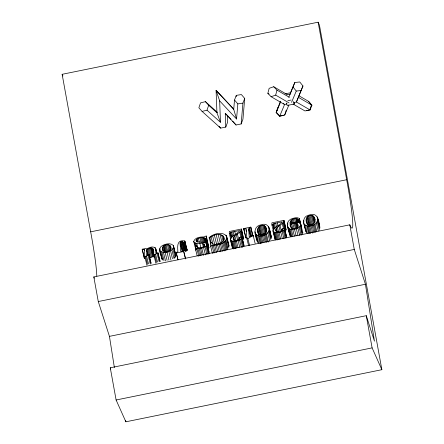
<?xml version="1.0" encoding="UTF-8"?>
<svg xmlns="http://www.w3.org/2000/svg" width="444" height="444" viewBox="0 0 444 444"><rect width="100%" height="100%" fill="white"/><g stroke="black" fill="none" stroke-linecap="round" stroke-linejoin="round"><path stroke-width="0.67" d="M289.76 235.009C288.733 230.325 284.654 222.366 290.72 219.186C293.323 218.237 296.742 216.811 299.323 218.437L301.648 227.506L301.387 228.127M289.56 233.827L289.56 232.717M142.197 249.217L144.405 258.513L142.197 249.217L146.198 248.401L146.476 249.267C150.799 245.893 157.753 245.543 156.027 253.224L157.953 252.786L160.106 261.449M153.913 252.309L153.086 248.979L152.514 248.285C150.472 247.48 148.135 248.646 146.631 250.033L146.936 255.078L148.945 254.623L151.099 263.281M177.889 259.685L176.19 252.525L177.889 251.781C177.495 246.17 176.812 239.405 184.765 240.953L187.174 250.005L186.491 250.888L185.437 251.104L184.754 250.621L182.684 241.608L180.83 241.852L180.347 242.252L180.07 243.639L180.769 251.487L183.616 250.843L185.603 258.841M258.497 234.066C253.629 226.151 266.678 220.529 266.628 230.936M314.452 217.854C317.654 222.855 309.041 228.843 306.737 222.849C303.124 216.1 314.574 211.488 314.951 219.852M297.68 222.167L297.019 219.503L297.352 218.803C293.928 217.238 289.188 220.418 290.021 224.436C292.163 222.472 295.238 221.806 298.068 222.017C302.941 223.11 300.183 230.159 302.619 233.35M257.331 241.664C254.873 235.087 252.303 226.318 261.533 224.686C269.747 221.967 270.213 231.89 271.306 237.362L268.953 227.622M255.178 233.006C258.286 239.022 269.486 235.237 269.153 228.699M306.515 232.95C305.122 227.217 299.817 217.388 308.941 215.09C317.904 211.666 318.803 220.69 319.874 227.472L317.521 217.738M305.611 230.453L305.683 229.082M304.362 224.292C308.586 228.46 317.887 224.991 317.721 218.814M241.342 229.87L240.393 231.446L242.546 240.104L243.495 238.528L241.408 229.026L229.293 231.491L229.315 233.633L230.636 238.966M243.495 238.528L241.408 229.026M285.126 231.441L286.075 229.859L283.988 220.357L271.878 222.827L271.894 224.969L273.221 230.297M286.075 229.859L283.988 220.357M206.832 244.106C206.96 240.598 205.117 236.519 201.065 237.679C199.306 238.04 196.403 238.384 196.093 240.565L196.309 241.131C199.406 243.234 203.957 241.031 206.893 243.512L209.146 252.27M233.594 108.98L216.084 90.348L219.658 100.877L236.547 119.02L233.722 109.296L234.51 100.033L236.291 95.371L241.386 94.572L244.711 98.435L242.946 119.17L241.159 123.954L236.047 124.997L225.269 113.409L225.785 127.084L220.674 128.122L202.092 111.411L198.868 107.764L200.549 102.88L205.45 101.648L217.427 112.415M236.169 96.742L236.291 95.371M236.547 119.02L237.834 103.896L234.51 100.033M241.159 123.954L242.935 103.097L244.711 98.435M247.058 237.618L245.887 237.89L243.673 228.566L250.81 227.112L250.854 227.611L249.706 227.972L248.64 229.054L249.234 236.924L252.542 235.07L253.141 235.392L255.128 243.384M213.936 253.185L211.899 245.071C217.588 245.848 228.038 243.24 226.412 235.825C221.845 231.196 213.464 233.711 209.13 237.59L210.617 243.584M228.893 246.842L228.849 245.138L226.412 235.825M286.458 102.969L287.135 105.478L294.183 104.04L294.322 102.62M162.898 250.677C159.474 244.683 171.356 241.791 171.107 248.579M173.499 247.635L171.878 249.861L174.031 258.525L175.652 256.293L173.304 245.477C170.574 242.657 165.895 243.839 162.765 245.354C156.865 248.041 161.178 254.906 162.071 259.329L159.59 249.695M175.652 256.293L175.78 255.128L173.632 246.47M198.768 256.299L196.781 248.301C200.316 248.518 206.027 248.329 207.159 244.272M195.976 250.172L193.717 241.403C195.071 237.079 201.171 236.785 205.056 236.963L204.856 236.341L206.316 236.047L208.919 247.88L207.825 248.102L207.165 245.438M195.865 250.061L195.993 249.228M299.495 218.842L299.234 219.464L298.335 219.891L297.019 219.503M185.02 241.347L184.737 241.969L183.777 242.396L182.601 241.963M233.483 240.043C232.145 235.714 238.345 234.227 240.393 231.446M276.068 231.374C274.753 226.274 282.534 225.386 283.921 221.201M184.754 250.621L182.85 242.274M239.721 239.383L239.388 238.051L239.682 237.501L241.203 237.018L241.941 237.318L244.045 245.626M282.306 230.719L281.973 229.387L282.267 228.832L283.783 228.355L284.521 228.649L286.63 236.957M231.313 238.128L230.286 232.9L231.724 232.123L239.693 230.541C237.357 234.26 231.812 235.209 230.292 239.488L232.44 248.124M273.893 229.459L272.871 224.231L274.303 223.46L282.273 221.872C279.942 225.591 274.392 226.54 272.871 230.825L275.025 239.455M242.058 237.629C240.193 240.948 232.517 243.284 230.292 239.488M284.643 228.965C282.778 232.284 275.102 234.621 272.871 230.825M287.09 103.874L284.56 104.529L271.118 96.72L267.849 93.323L269.147 88.328L273.704 86.735L287.029 94.472M271.118 96.72L275.674 95.121L276.973 90.132L273.704 86.735M277.761 107.592L276.318 112.254L279.759 116.051L283.311 115.418M286.269 110.079L284.743 114.941L279.681 116.245L276.14 112.687L280.419 101.215M202.092 111.411L206.993 110.173L208.674 105.289L205.45 101.648M225.785 127.084L227.556 122.305L227.3 115.412L225.269 113.409M288.8 97.292L294.816 82.517L299.767 81.974L302.963 85.97L296.414 102.02L293.845 102.508M302.963 85.97L296.414 102.02L310.084 109.957L311.932 105.195L308.652 101.41L299.062 95.843M276.14 112.687L280.758 101.598M279.681 116.245L284.56 104.529L283.233 103.197M289.849 94.45L294.816 82.517M284.648 115.179L288.855 105.073M291.541 102.37L296.253 91.059L301.204 90.515M184.832 250.266L182.984 250.51L182.251 251.504L180.098 242.84M287.607 226.351C289.466 231.946 298.351 229.354 300.632 225.352M290.143 225.497C291.697 222.45 298.829 221.367 297.863 226.318C296.381 229.509 290.448 229.703 290.143 225.497L290.476 226.834M262.554 225.175L264.702 233.838L262.559 234.26L261.055 235.248L258.902 226.584M311.122 215.29L313.275 223.954L311.127 224.37L309.623 225.363L307.47 216.7M209.13 237.59L209.884 237.756C213.336 233.328 226.651 232.623 223.393 240.709C220.946 243.911 213.964 246.609 211.3 242.468L210.29 242.674L210.6 246.165L212.426 253.491M159.918 250.666C163.164 253.724 168.631 252.231 171.878 249.861M149.456 258.092L152.314 256.793L154.667 256.943L154.168 254.945M248.585 245.543L246.925 238.878L247.88 238.683L253.141 235.392M146.909 265.179L144.755 256.515L149.001 255.239L148.945 254.623M155.916 263.342L153.763 254.684L158.008 253.402L157.953 252.786M218.187 234.46L220.341 243.118L214.774 244.555L212.626 235.897M306.393 110.761L309.84 109.812L311.427 104.901L308.397 101.26M142.258 249.85L144.267 249.378L144.594 250.71M243.734 229.226L246.076 228.688L246.925 238.878M96.775 276.09A65.795 4.568 78.5 0 0 90.676 231.829L62.138 74.303L318.132 22.2L319.436 25.108L381.862 369.697L125.868 421.8L116.112 399.994L110.279 367.793L366.278 315.69L374.447 341.181L365.44 284.254L354.273 249.439L349.811 224.825A65.795 4.568 78.5 0 0 346.675 179.726L318.132 22.2M285.031 93.862L290.798 92.685M286.813 94.888L290.021 94.233M287.867 100.694L291.07 100.044M90.676 231.829L346.675 179.726M229.315 233.633L230.153 233.461M271.894 224.969L272.733 224.797M205.677 239.444L206.765 239.222L206.316 236.047M197.175 255.883L195.521 249.217L195.227 245.904L196.231 245.699C197.597 248.962 202.791 247.896 204.712 245.765L204.678 244.5C201.526 242.463 196.97 244.661 193.989 242.174L193.717 241.403M176.235 253.025L183.677 251.509L183.616 250.843M195.521 249.217L196.947 248.929L196.781 248.301M210.6 246.165L212.115 245.859L211.899 245.071M114.374 367.532L109.44 336.358L98.274 301.543L93.817 276.928L349.811 224.825M98.274 301.543L354.273 249.439M109.44 336.358L365.44 284.254M116.112 399.994L372.111 347.891L381.862 369.697M310.084 109.957L304.956 110.939L293.062 104.035M237.834 103.896L242.935 103.097M239.388 238.051L239.954 238.611C238.5 240.271 235.17 241.408 233.439 239.577L233.156 238.706M298.263 97.253L311.932 105.195M276.973 90.132L289.377 97.336M275.674 95.121L289.044 102.886M267.849 93.323L269.047 94.017M301.038 226.74L301.648 227.506M208.674 105.289L216.927 112.715L220.468 122.289L206.993 110.173M233.722 109.296L216.084 90.348L216.927 112.715M227.3 115.412L230.919 119.303M219.009 126.251L220.674 128.122M232.728 121.251L236.047 124.997M293.062 87.063L296.253 91.059M186.918 249.611L187.174 250.005M258.164 232.734C260.473 238.728 269.086 232.739 265.884 227.739M281.973 229.387L282.534 229.948C281.08 231.602 277.755 232.745 276.018 230.913L275.735 230.042M62.138 74.303L62.92 76.046M319.674 226.401L317.127 216.794M271.106 236.286L268.559 226.679M175.78 255.128L173.304 245.477M110.279 367.793L110.7 369.103M162.404 248.679C162.926 254.001 172.389 251.426 170.613 246.575M293.501 101.532L294.183 104.04M317.649 220.196L319.802 228.854M317.199 221.6L319.353 230.264M316.311 222.966L318.298 230.963M313.564 216.3L315.057 222.3M312.915 215.729L314.568 222.394M314.979 224.187L316.8 231.513M312.099 215.396L314.086 223.388M314.147 224.725L315.967 232.051M313.203 225.18L315.024 232.506M309.984 215.423L312.138 224.081M312.143 225.552L313.797 232.218M308.98 215.712L311.127 224.37M310.966 225.846L312.787 233.172M308.142 216.139L310.295 224.797M309.751 226.04L311.405 232.7M306.971 217.399L308.957 225.391M308.647 226.107L310.473 233.439M306.388 219.047L307.881 225.041M307.659 226.052L309.479 233.383M306.31 220.89L307.143 224.22M306.782 225.868L308.602 233.194M305.361 225.236L307.348 233.228M303.53 220.424L303.863 221.756M303.457 221.795L305.899 231.779M299.323 218.437L302.908 233.044M299.234 219.464L300.227 223.46M300.05 222.882L300.549 224.886M298.851 219.719L299.678 223.049M300.1 226.307L302.087 234.304M298.335 219.891L298.995 222.555M297.791 219.963L298.29 221.961M297.003 218.542L298.057 222.549M299.178 227.223L301.165 235.215M297.086 219.169L297.752 221.834M297.119 219.719L297.785 222.383M296.409 218.398L297.402 222.394M297.719 224.214L298.218 226.212M297.047 223.343L297.874 226.673M295.554 218.398L296.548 222.4M297.891 228.033L299.711 235.359M296.525 223.038L297.685 227.705M295.859 222.882L297.18 228.216M294.428 218.57L295.254 221.906M295.044 222.871L296.37 228.205M296.298 228.71L297.952 235.376M293.145 218.931L294.139 222.927M294.083 223.01L295.404 228.344M292.102 219.43L293.096 223.426M294.461 229.204L296.115 235.864M292.835 223.393L294.161 228.721M291.297 220.069L292.124 223.404M291.664 224.009L292.824 228.671M290.731 220.857L291.558 224.187M292.757 229.459L294.416 236.125M290.703 224.753L291.697 228.749M290.104 222.616L290.598 224.614M291.32 229.481L292.973 236.147M290.137 229.276L291.958 236.602M289.216 228.832L291.203 236.824M287.612 222.977L287.945 224.309M288.511 228.183L290.498 236.175M287.407 225.169L290.126 236.014M283.566 222.011L285.72 230.669M282.972 222.777L286.508 236.646M284.227 228.438L286.502 237.473M284.055 230.081L286.041 238.073M282.245 223.487L283.572 228.821M283.244 230.725L285.065 238.051M282.267 228.832L282.595 230.17M282.034 229.121L282.367 230.453M282.118 231.346L283.938 238.678M279.959 225.286L281.446 231.285M280.68 231.918L282.34 238.578M278.888 226.074L280.214 231.402M277.317 222.805L278.144 226.135M278.987 232.351L280.647 239.016M277.422 227.278L278.577 231.94M275.635 223.132L276.629 227.128M277.778 232.556L279.437 239.222M276.44 228.321L277.433 232.317M275.879 229.232L276.54 231.901M276.668 232.656L278.321 239.322M274.303 223.46L275.463 228.122M275.652 232.65L277.472 239.982M273.387 223.804L274.547 228.466M272.871 224.231L274.031 228.893M274.736 232.545L276.557 239.871M273.965 232.323L275.791 239.649M273.399 231.962L275.385 239.954M269.081 230.081L271.234 238.744M268.631 231.485L270.618 239.483M267.738 232.85L269.724 240.848M264.996 226.185L266.322 231.518M264.341 225.619L266.161 232.945M266.411 234.071L268.398 242.063M263.525 225.28L265.679 233.938M265.579 234.61L267.399 241.936M264.635 235.065L266.456 242.391M261.416 225.308L263.57 233.966M263.575 235.437L265.229 242.102M260.406 225.596L262.559 234.26M262.398 235.731L264.052 242.391M259.568 226.024L261.721 234.682M261.183 235.925L262.837 242.591M258.402 227.284L260.389 235.281M260.079 235.997L261.899 243.323M257.82 228.932L259.313 234.926M259.091 235.936L260.911 243.268M257.742 230.775L258.735 234.771M258.214 235.753L260.201 243.75M256.793 235.12L258.78 243.112M255.794 234.177L257.947 242.84M254.889 231.679L257.043 240.337M250.81 227.112L253.008 236.269L250.854 227.611M249.706 227.972L251.693 235.969M248.99 228.449L250.977 236.441M248.64 229.054L250.46 236.386M246.087 229.742L246.581 231.746M247.88 238.683L249.534 245.349M243.673 228.566L245.887 237.89M240.987 230.675L243.14 239.338M241.941 237.318L243.928 245.316M241.808 237.768L243.923 246.137M241.475 238.744L243.462 246.742M239.666 232.157L240.987 237.484M240.665 239.388L242.652 247.386M239.455 237.784L239.949 239.782M239.549 238.378L239.882 239.71M239.538 240.015L241.358 247.341M237.374 233.955L238.866 239.949M238.101 240.581L239.754 247.247M236.302 234.743L237.795 240.737M234.732 231.474L235.559 234.804M236.408 241.02L238.062 247.68M234.837 235.942L235.997 240.609M233.05 231.801L234.044 235.797M235.198 241.225L236.852 247.885M233.855 236.985L234.848 240.981M233.294 237.901L233.96 240.565M234.082 241.325L235.908 248.651M231.724 232.123L232.878 236.785M233.072 241.32L234.893 248.646M230.808 232.473L231.962 237.135M230.286 232.9L231.446 237.562M232.151 241.214L233.971 248.54M231.385 240.987L233.372 248.984M230.819 240.626L232.806 248.623M226.701 236.474L228.993 245.848M225.974 235.242L226.307 236.574M226.69 238.672L228.843 247.336M225.996 240.182L227.977 248.174M225.424 240.926L227.572 249.584M223.748 236.708L224.409 239.377M224.714 241.636L226.701 249.628M222.888 235.692L224.048 240.354M223.865 242.307L225.852 250.299M221.623 234.965L223.277 241.63M222.877 242.946L224.864 250.938M220.024 234.543L222.011 242.541M221.75 243.54L223.571 250.866M220.496 244.05L222.322 251.382M219.125 244.483L220.946 251.815M216.195 234.71L218.343 243.373M217.632 244.838L219.292 251.504M214.363 235.198L216.517 243.856M216.123 245.088L217.776 251.754M214.663 245.21L216.483 252.542M213.253 245.205L215.079 252.536M211.089 236.763L212.915 244.095M209.884 237.756L211.211 243.084M210.29 242.674L210.623 244.006M206.765 239.222L208.919 247.88M206.893 243.512L208.88 251.504M207.087 244.905L209.241 253.563M205.467 238.861L206.46 242.857M205.089 238.389L206.249 243.057M206.765 245.582L208.747 253.574M204.551 238.028L205.877 243.356M206.099 246.287L208.086 254.279M203.846 237.773L205.006 242.441M203.013 237.634L204.34 242.968M205.061 246.969L206.882 254.301M204.157 244.122L204.651 246.12M202.087 237.607L203.413 242.935M203.408 243.867L204.068 246.531M203.602 247.591L205.422 254.917M201.065 237.679L202.225 242.341M202.525 243.717L203.352 247.047M199.95 237.862L201.11 242.524M201.715 248.079L203.535 255.411M199.861 243.54L201.015 248.202M198.396 238.306L199.389 242.302M200.455 248.29L202.109 254.956M197.142 238.939L197.969 242.269M199.178 248.412L201.004 255.738M196.653 239.322L197.314 241.986M196.315 239.721L196.814 241.719M196.126 240.137L196.459 241.469M196.736 243.318L197.891 247.98M197.93 248.435L199.75 255.761M195.61 243.101L196.603 247.097M194.661 242.724L195.654 246.725M195.227 245.904L195.56 247.241M184.765 240.953L187.118 250.327M184.737 241.969L186.891 250.632M184.338 242.224L186.491 250.888M183.777 242.396L185.931 251.054M183.283 242.441L185.437 251.104M182.917 242.357L185.07 251.015M182.19 241.508L184.343 250.172M181.568 241.586L183.722 250.25M183.677 251.509L185.498 258.835M180.83 241.852L182.984 250.51M180.347 242.252L182.501 250.91M176.19 252.525L178.011 259.851M172.894 248.779L175.047 257.442M170.18 245.776L170.84 248.44M169.491 245.155L170.646 249.817M170.513 250.799L172.5 258.791M168.576 244.738L169.902 250.066M167.432 244.583L169.086 251.243M168.842 251.565L170.996 260.223M166.095 244.722L167.754 251.387M166.977 252.087L168.964 260.079M165.146 244.971L166.972 252.303M164.347 245.31L166.001 251.97M163.692 245.732L165.185 251.726M165.113 252.336L167.099 260.328M163.181 246.237L164.674 252.231M162.537 247.397L163.531 251.393M163.381 252.297L165.534 260.955M161.882 251.998L164.03 260.661M160.711 251.443L162.865 260.106M159.729 248.546L160.062 249.878M158.008 253.402L159.995 261.399M157.143 253.579L159.13 261.577M155.672 248.723L156.81 253.541M155.406 248.057L156.732 253.391M155.012 247.558L155.345 248.89M155.678 250.222L156.171 252.225M156.055 252.225L156.382 253.557M155.5 254.024L157.487 262.016M154.579 254.517L156.566 262.509M152.514 248.285L153.835 253.613M152.081 248.096L154.234 256.76M151.548 248.007L153.702 256.671M150.91 248.024L153.063 256.682M150.166 248.135L152.314 256.793M149.151 248.424L151.304 257.087M148.179 248.873L150.333 257.537M149.001 255.239L150.988 263.231M147.303 249.434L148.629 254.762M148.135 255.417L150.288 264.075M146.631 250.033L147.952 255.361M146.975 253.901L147.303 255.233M146.492 255.855L148.479 263.853M145.565 256.349L147.552 264.347M153.086 248.979L153.763 254.684M366.278 315.69L372.111 347.891M125.619 420.435L125.868 421.8M144.755 256.515L144.267 249.378M219.658 100.877L220.468 122.289M94.378 278.183A65.795 4.568 78.5 0 1 93.817 276.928"/></g></svg>
